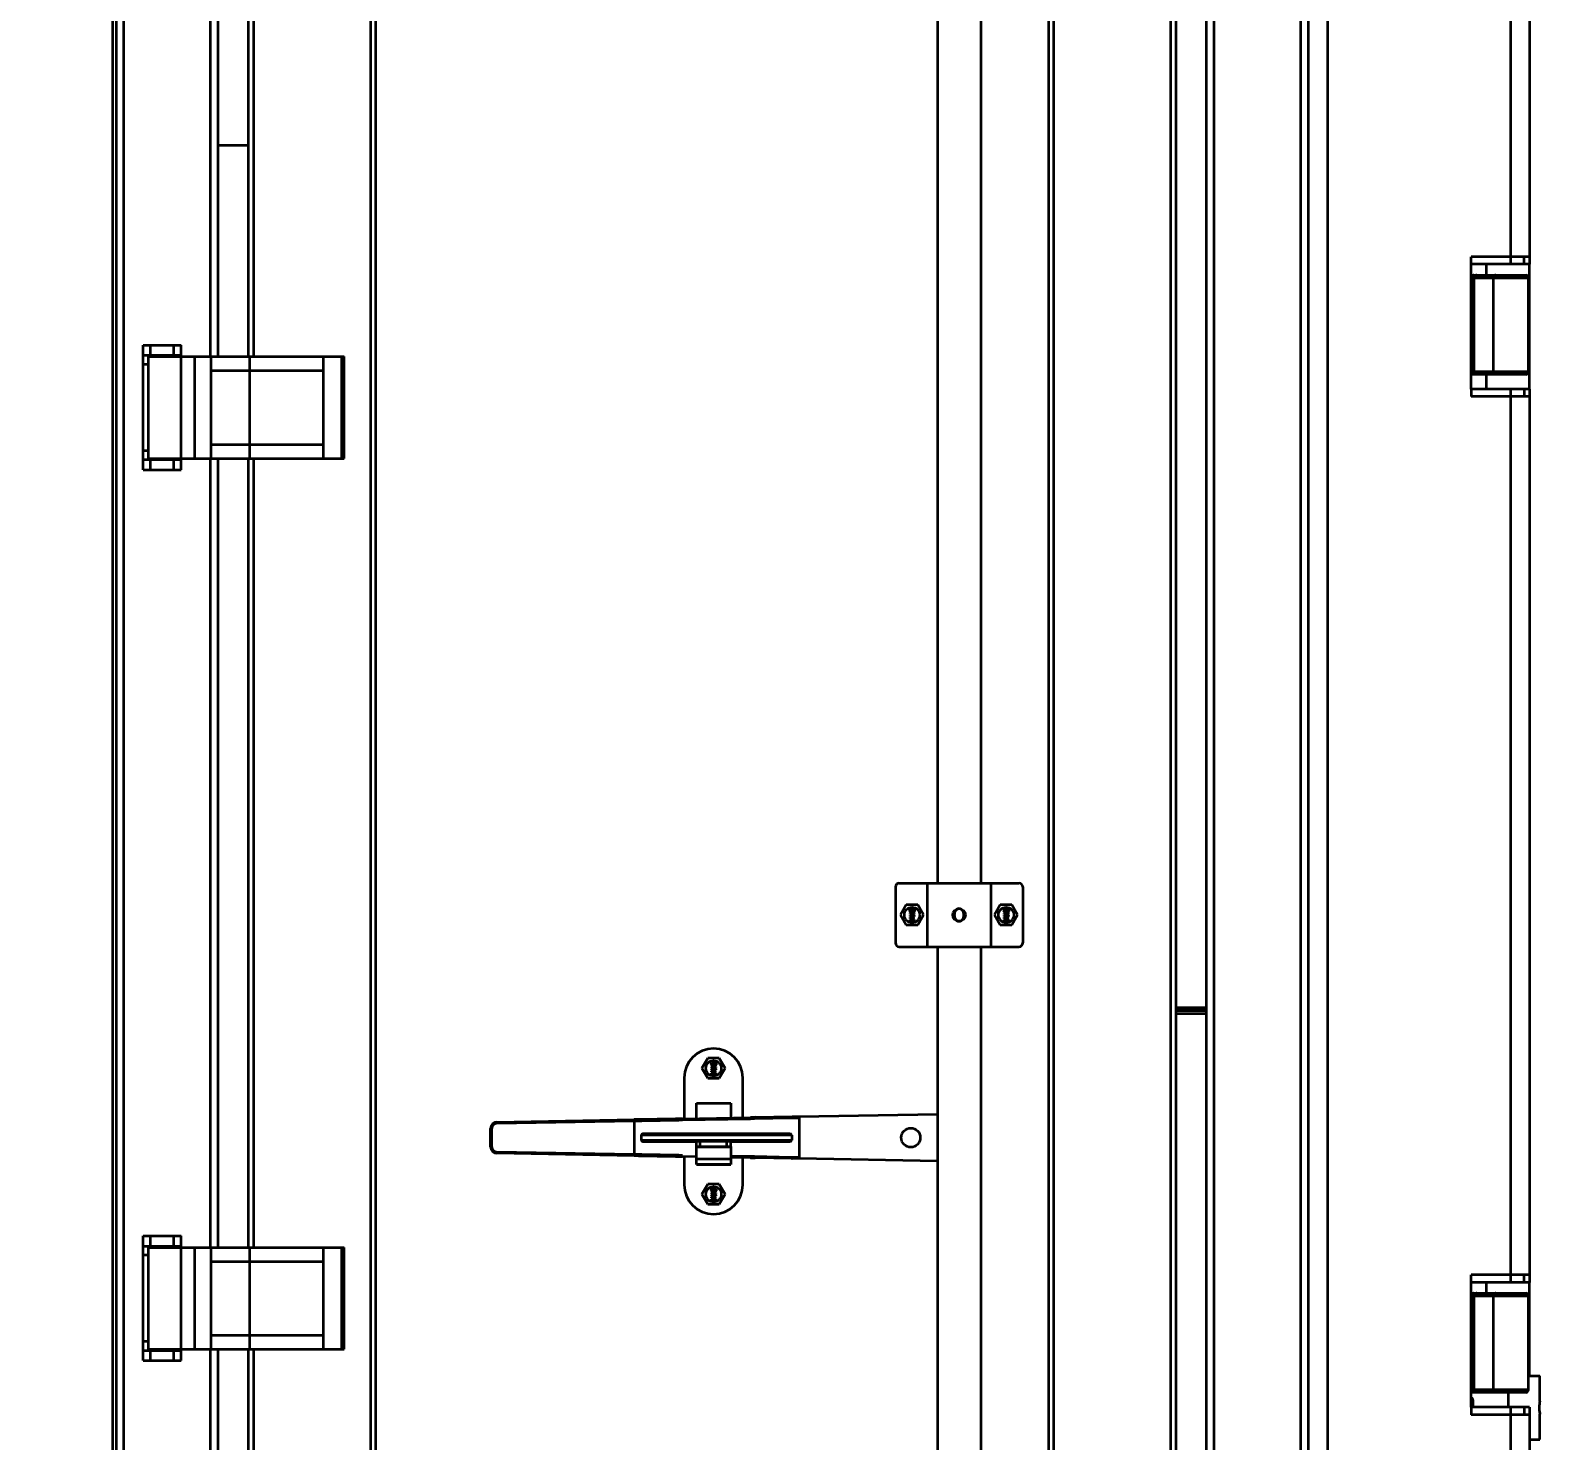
# Model space of a CAD drawing. Header units: millimetres. Extents: x 32496 to 166256, y 3504 to 23939.
# Drawn here: x 151645 to 152831, y 13001 to 14110 of the extents above; entities that cross this region are included whole.
import ezdxf

# ---------------------------------------------------------------- set-up
doc = ezdxf.new("R2010")
doc.units = ezdxf.units.MM
doc.header["$PDSIZE"] = -5
doc.layers.get('0').update_dxf_attribs({"lineweight": 35})
doc.layers.get('Defpoints').update_dxf_attribs({"lineweight": 18})
doc.layers.add('THICK', color=7, linetype='Continuous', lineweight=0)
doc.styles.add('TH_GBDIM', font='仿宋_GB2312.ttf', dxfattribs={"width": 0.8})
doc.dimstyles.new('TH_GBDIM', dxfattribs={"dimscale": 42, "dimtxt": 3, "dimasz": 3, "dimexe": 1.2, "dimexo": 0, "dimgap": 1, "dimtad": 1, "dimdec": 1, "dimdsep": 46, "dimtxsty": 'TH_GBDIM', "dimcen": 2.5, "dimdle": 252, "dimclrd": 4, "dimclre": 4, "dimclrt": 3, "dimadec": 0, "dimazin": 2, "dimtfac": 0.714286, "dimtdec": 1, "dimtmove": 0, "dimatfit": 3, "dimfxl": 1, "dimtolj": 1, "dimarcsym": 0})

# ---------------------------------------------------------------- blocks, each defined once
blk = doc.blocks.new('*D5866')
at = {"layer": 'Defpoints', "color": 0}
for p in [(146504.2, 13263.4), (152827.2, 12081.4), (152827.2, 11822.6)]:
    blk.add_point(p, dxfattribs=at)
at = {"layer": 'THICK', "color": 4, "linetype": 'Continuous', "lineweight": -2}
for p, q in [((146504.2, 13263.4), (146504.2, 11792.6)), ((152827.2, 12081.4), (152827.2, 11792.6)), ((146579.2, 11822.6), (152752.2, 11822.6))]:
    blk.add_line(p, q, dxfattribs=at)
at = {"layer": 'THICK', "color": 4}
for points in [[(146579.2, 11835.1), (146579.2, 11810.1), (146504.2, 11822.6)], [(152752.2, 11810.1), (152752.2, 11835.1), (152827.2, 11822.6)]]:
    blk.add_solid(points, dxfattribs=at)
at = {"layer": 'THICK', "color": 3, "lineweight": -3, "insert": (149665.7, 11885.3), "char_height": 75, "attachment_point": 5, "style": 'TH_GBDIM'}
blk.add_mtext('\\A1;About {\\A1;6323}', dxfattribs=at)
blk = doc.blocks.new('8-1250')
at = {"linetype": 'Continuous'}
for p, q in [((4067.9, -32106.3), (4067.9, -34766.3)), ((3112.9, -32152.3), (3112.9, -34671.3)), ((3115.9, -32152.3), (3115.9, -34671.3)), ((4052.9, -32152.3), (4052.9, -34671.3)), ((3121.9, -34654.3), (3121.9, -32232.3)), ((3972.9, -34654.3), (3972.9, -32232.3)), ((3978.9, -34654.3), (3978.9, -32232.3)), ((4046.9, -34654.3), (4046.9, -32232.3)), ((3315.9, -34632.3), (3315.9, -32254.3)), ((3852.9, -34632.3), (3852.9, -32254.3)), ((3944.9, -34632.3), (3944.9, -32254.3)), ((3948.9, -34632.3), (3948.9, -32254.3)), ((4211.9, -32278.8), (4211.9, -32980.8)), ((4226.9, -32278.8), (4226.9, -32980.8)), ((3761.4, -32376), (3761.4, -33467.1)), ((3795.4, -32376), (3795.4, -33467.1)), ((3319.9, -34486.3), (3319.9, -32400.3)), ((3848.9, -34486.3), (3848.9, -32400.3)), ((3189.9, -33053.3), (3189.9, -32433.3)), ((3195.9, -33053.3), (3195.9, -32433.3)), ((3219.9, -33053.3), (3219.9, -32433.3)), ((3223.9, -33053.3), (3223.9, -32433.3)), ((3219.9, -32887.3), (3195.9, -32887.3)), ((4226.9, -32974.8), (4180.9, -32974.8)), ((4180.9, -32980.8), (4180.9, -32974.8)), ((4222.5, -32980.8), (4222.5, -32974.8)), ((4226.9, -32980.8), (4180.9, -32980.8)), ((4180.9, -33078.8), (4180.9, -32980.8)), ((4192.9, -32989.3), (4192.9, -32980.8)), ((4226.9, -33078.8), (4226.9, -32980.8)), ((4180.9, -32989.3), (4223.9, -32989.3)), ((4181.5, -32991.3), (4225.9, -32991.3)), ((4181.5, -33065.3), (4181.5, -32991.3)), ((4183.4, -33065.3), (4183.4, -32991.3)), ((4198.4, -33065.3), (4198.4, -32991.3)), ((4225.9, -33065.3), (4225.9, -32991.3)), ((3136.9, -33044.3), (3166.9, -33044.3)), ((3136.9, -33142.3), (3136.9, -33044.3)), ((3142.9, -33052.3), (3142.9, -33044.3)), ((3160.9, -33044.3), (3160.9, -33052.3)), ((3166.9, -33053.3), (3166.9, -33044.3)), ((3136.9, -33052.3), (3166.9, -33052.3)), ((3136.9, -33059.3), (3140.9, -33059.3)), ((3140.9, -33053.3), (3294.9, -33053.3)), ((3140.9, -33053.3), (3140.9, -33133.3)), ((3166.9, -33133.3), (3166.9, -33053.3)), ((3177.5, -33053.3), (3177.5, -33133.3)), ((3190.4, -33064.3), (3190.4, -33053.3)), ((3220.9, -33064.3), (3220.9, -33053.3)), ((3278.9, -33133.3), (3278.9, -33053.3)), ((3292.9, -33053.3), (3292.9, -33133.3)), ((3294.9, -33133.3), (3294.9, -33053.3)), ((3190.4, -33064.3), (3278.9, -33064.3)), ((3190.4, -33122.3), (3190.4, -33064.3)), ((3220.7, -33064.3), (3220.7, -33122.3)), ((3278.4, -33064.3), (3278.4, -33122.3)), ((4223.9, -33067.3), (4180.9, -33067.3)), ((4225.9, -33065.3), (4181.5, -33065.3)), ((4192.9, -33078.8), (4192.9, -33067.3)), ((4226.9, -33078.8), (4180.9, -33078.8)), ((4180.9, -33078.8), (4180.9, -33084.8)), ((4211.9, -33078.8), (4211.9, -33780.8)), ((4222.5, -33078.8), (4222.5, -33084.8)), ((4226.9, -33078.8), (4226.9, -33780.8)), ((4226.9, -33084.8), (4180.9, -33084.8)), ((3140.9, -33127.3), (3136.9, -33127.3)), ((3190.4, -33122.3), (3278.9, -33122.3)), ((3190.4, -33133.3), (3190.4, -33122.3)), ((3220.9, -33133.3), (3220.9, -33122.3)), ((3136.9, -33134.3), (3166.9, -33134.3)), ((3136.9, -33142.3), (3166.9, -33142.3)), ((3140.9, -33133.3), (3294.9, -33133.3)), ((3142.9, -33142.3), (3142.9, -33134.3)), ((3160.9, -33134.3), (3160.9, -33142.3)), ((3166.9, -33142.3), (3166.9, -33133.3)), ((3189.9, -33753.3), (3189.9, -33133.3)), ((3195.9, -33753.3), (3195.9, -33133.3)), ((3219.9, -33753.3), (3219.9, -33133.3)), ((3223.9, -33753.3), (3223.9, -33133.3)), ((3728.4, -33470.1), (3728.4, -33514.1)), ((3731.4, -33467.1), (3825.4, -33467.1)), ((3753.4, -33467.1), (3753.4, -33517.1)), ((3803.4, -33467.1), (3803.4, -33517.1)), ((3828.4, -33470.1), (3828.4, -33514.1)), ((3736.8, -33484.2), (3732.3, -33492.1)), ((3745.9, -33484.2), (3736.8, -33484.2)), ((3740.7, -33487.4), (3741.1, -33487.4)), ((3741.1, -33487.4), (3741.9, -33487.4)), ((3741.9, -33487.4), (3742.3, -33487.4)), ((3750.4, -33492.1), (3745.9, -33484.2)), ((3810.8, -33484.2), (3806.3, -33492.1)), ((3819.9, -33484.2), (3810.8, -33484.2)), ((3814.7, -33487.4), (3815.1, -33487.4)), ((3815.1, -33487.4), (3815.9, -33487.4)), ((3815.9, -33487.4), (3816.3, -33487.4)), ((3824.4, -33492.1), (3819.9, -33484.2)), ((3732.3, -33492.1), (3736.8, -33499.9)), ((3739.6, -33488.8), (3739.7, -33488.3)), ((3739.7, -33489.3), (3739.6, -33488.8)), ((3743.4, -33490.9), (3739.6, -33490.9)), ((3739.6, -33490.9), (3739.6, -33491.4)), ((3739.6, -33491.4), (3742.8, -33491.4)), ((3743.4, -33492.5), (3739.6, -33492.5)), ((3739.6, -33492.5), (3739.6, -33493)), ((3739.6, -33493), (3742.6, -33493)), ((3742.6, -33493), (3739.6, -33494.1)), ((3739.6, -33494.1), (3739.6, -33494.8)), ((3739.6, -33494.8), (3742.6, -33495.9)), ((3742.6, -33495.9), (3739.6, -33495.9)), ((3739.6, -33495.9), (3739.6, -33496.4)), ((3739.6, -33496.4), (3743.4, -33496.4)), ((3739.7, -33488.3), (3739.9, -33487.9)), ((3739.9, -33489.7), (3739.7, -33489.3)), ((3739.9, -33487.9), (3740.2, -33487.7)), ((3740.2, -33489.9), (3739.9, -33489.7)), ((3740, -33488.8), (3740.1, -33488.4)), ((3740.1, -33489.2), (3740, -33488.8)), ((3740, -33494.4), (3743.4, -33493.2)), ((3743.4, -33495.6), (3740, -33494.4)), ((3740.1, -33488.4), (3740.2, -33488.2)), ((3740.2, -33489.5), (3740.1, -33489.2)), ((3740.2, -33487.7), (3740.5, -33487.5)), ((3740.2, -33488.2), (3740.7, -33487.8)), ((3740.7, -33489.8), (3740.2, -33489.5)), ((3740.5, -33490.1), (3740.2, -33489.9)), ((3740.5, -33487.5), (3740.7, -33487.4)), ((3740.7, -33490.2), (3740.5, -33490.1)), ((3740.7, -33487.8), (3741.2, -33487.8)), ((3741.2, -33489.9), (3740.7, -33489.8)), ((3741.1, -33490.3), (3740.7, -33490.2)), ((3741.9, -33490.3), (3741.1, -33490.3)), ((3741.2, -33487.8), (3741.8, -33487.8)), ((3741.8, -33489.9), (3741.2, -33489.9)), ((3741.8, -33487.8), (3742.3, -33487.8)), ((3742.3, -33489.8), (3741.8, -33489.9)), ((3742.3, -33490.2), (3741.9, -33490.3)), ((3742.8, -33491.4), (3742.2, -33491.9)), ((3742.2, -33491.9), (3742.9, -33491.9)), ((3742.3, -33487.4), (3742.5, -33487.5)), ((3742.3, -33487.8), (3742.8, -33488.2)), ((3742.8, -33489.5), (3742.3, -33489.8)), ((3742.5, -33490.1), (3742.3, -33490.2)), ((3742.5, -33487.5), (3742.9, -33487.7)), ((3742.9, -33489.9), (3742.5, -33490.1)), ((3742.8, -33488.2), (3742.9, -33488.4)), ((3742.9, -33489.2), (3742.8, -33489.5)), ((3742.9, -33487.7), (3743.1, -33487.9)), ((3742.9, -33488.4), (3743, -33488.8)), ((3743, -33488.8), (3742.9, -33489.2)), ((3743.1, -33489.7), (3742.9, -33489.9)), ((3742.9, -33491.9), (3743.4, -33491.4)), ((3743.1, -33487.9), (3743.4, -33488.3)), ((3743.4, -33489.3), (3743.1, -33489.7)), ((3743.4, -33488.3), (3743.4, -33488.8)), ((3743.4, -33488.8), (3743.4, -33489.3)), ((3743.4, -33491.4), (3743.4, -33490.9)), ((3743.4, -33493.2), (3743.4, -33492.5)), ((3743.4, -33496.4), (3743.4, -33495.6)), ((3745.9, -33499.9), (3750.4, -33492.1)), ((3773.4, -33492.1), (3774.6, -33492.1)), ((3783.4, -33492.1), (3782.2, -33492.1)), ((3806.3, -33492.1), (3810.8, -33499.9)), ((3813.6, -33488.8), (3813.7, -33488.3)), ((3813.7, -33489.3), (3813.6, -33488.8)), ((3817.4, -33490.9), (3813.6, -33490.9)), ((3813.6, -33490.9), (3813.6, -33491.4)), ((3813.6, -33491.4), (3816.8, -33491.4)), ((3817.4, -33492.5), (3813.6, -33492.5)), ((3813.6, -33492.5), (3813.6, -33493)), ((3813.6, -33493), (3816.6, -33493)), ((3816.6, -33493), (3813.6, -33494.1)), ((3813.6, -33494.1), (3813.6, -33494.8)), ((3813.6, -33494.8), (3816.6, -33495.9)), ((3816.6, -33495.9), (3813.6, -33495.9)), ((3813.6, -33495.9), (3813.6, -33496.4)), ((3813.6, -33496.4), (3817.4, -33496.4)), ((3813.7, -33488.3), (3813.9, -33487.9)), ((3813.9, -33489.7), (3813.7, -33489.3)), ((3813.9, -33487.9), (3814.2, -33487.7)), ((3814.2, -33489.9), (3813.9, -33489.7)), ((3814, -33488.8), (3814.1, -33488.4)), ((3814.1, -33489.2), (3814, -33488.8)), ((3814, -33494.4), (3817.4, -33493.2)), ((3817.4, -33495.6), (3814, -33494.4)), ((3814.1, -33488.4), (3814.2, -33488.2)), ((3814.2, -33489.5), (3814.1, -33489.2)), ((3814.2, -33487.7), (3814.5, -33487.5)), ((3814.2, -33488.2), (3814.7, -33487.8)), ((3814.7, -33489.8), (3814.2, -33489.5)), ((3814.5, -33490.1), (3814.2, -33489.9)), ((3814.5, -33487.5), (3814.7, -33487.4)), ((3814.7, -33490.2), (3814.5, -33490.1)), ((3814.7, -33487.8), (3815.2, -33487.8)), ((3815.2, -33489.9), (3814.7, -33489.8)), ((3815.1, -33490.3), (3814.7, -33490.2)), ((3815.9, -33490.3), (3815.1, -33490.3)), ((3815.2, -33487.8), (3815.8, -33487.8)), ((3815.8, -33489.9), (3815.2, -33489.9)), ((3815.8, -33487.8), (3816.3, -33487.8)), ((3816.3, -33489.8), (3815.8, -33489.9)), ((3816.3, -33490.2), (3815.9, -33490.3)), ((3816.8, -33491.4), (3816.2, -33491.9)), ((3816.2, -33491.9), (3816.9, -33491.9)), ((3816.3, -33487.4), (3816.5, -33487.5)), ((3816.3, -33487.8), (3816.8, -33488.2)), ((3816.8, -33489.5), (3816.3, -33489.8)), ((3816.5, -33490.1), (3816.3, -33490.2)), ((3816.5, -33487.5), (3816.9, -33487.7)), ((3816.9, -33489.9), (3816.5, -33490.1)), ((3816.8, -33488.2), (3816.9, -33488.4)), ((3816.9, -33489.2), (3816.8, -33489.5)), ((3816.9, -33487.7), (3817.1, -33487.9)), ((3816.9, -33488.4), (3817, -33488.8)), ((3817, -33488.8), (3816.9, -33489.2)), ((3817.1, -33489.7), (3816.9, -33489.9)), ((3816.9, -33491.9), (3817.4, -33491.4)), ((3817.1, -33487.9), (3817.4, -33488.3)), ((3817.4, -33489.3), (3817.1, -33489.7)), ((3817.4, -33488.3), (3817.4, -33488.8)), ((3817.4, -33488.8), (3817.4, -33489.3)), ((3817.4, -33491.4), (3817.4, -33490.9)), ((3817.4, -33493.2), (3817.4, -33492.5)), ((3817.4, -33496.4), (3817.4, -33495.6)), ((3819.9, -33499.9), (3824.4, -33492.1)), ((3736.8, -33499.9), (3745.9, -33499.9)), ((3810.8, -33499.9), (3819.9, -33499.9)), ((3731.4, -33517.1), (3825.4, -33517.1)), ((3761.4, -33517.1), (3761.4, -34505.7)), ((3795.4, -33517.1), (3795.4, -34505.7)), ((3948.9, -33564.9), (3972.9, -33564.9)), ((3972.9, -33567.3), (3948.9, -33567.3)), ((3948.9, -33567.3), (3972.9, -33567.3)), ((3972.9, -33569.7), (3948.9, -33569.7)), ((3580.8, -33604.7), (3576.3, -33612.6)), ((3589.9, -33604.7), (3580.8, -33604.7)), ((3594.4, -33612.6), (3589.9, -33604.7)), ((3576.3, -33612.6), (3580.8, -33620.4)), ((3583.6, -33609.3), (3583.7, -33608.8)), ((3583.7, -33609.8), (3583.6, -33609.3)), ((3587.4, -33611.4), (3583.6, -33611.4)), ((3583.6, -33611.4), (3583.6, -33611.9)), ((3583.6, -33611.9), (3586.8, -33611.9)), ((3587.4, -33613), (3583.6, -33613)), ((3583.6, -33613), (3583.6, -33613.5)), ((3583.6, -33613.5), (3586.6, -33613.5)), ((3586.6, -33613.5), (3583.6, -33614.6)), ((3583.6, -33614.6), (3583.6, -33615.3)), ((3583.6, -33615.3), (3586.6, -33616.4)), ((3586.6, -33616.4), (3583.6, -33616.4)), ((3583.6, -33616.4), (3583.6, -33616.9)), ((3583.6, -33616.9), (3587.4, -33616.9)), ((3583.7, -33608.8), (3583.9, -33608.4)), ((3583.9, -33610.2), (3583.7, -33609.8)), ((3583.9, -33608.4), (3584.2, -33608.2)), ((3584.2, -33610.4), (3583.9, -33610.2)), ((3584, -33609.3), (3584.1, -33608.9)), ((3584.1, -33609.7), (3584, -33609.3)), ((3584, -33614.9), (3587.4, -33613.7)), ((3587.4, -33616.1), (3584, -33614.9)), ((3584.1, -33608.9), (3584.2, -33608.7)), ((3584.2, -33610), (3584.1, -33609.7)), ((3584.2, -33608.2), (3584.5, -33608)), ((3584.2, -33608.7), (3584.7, -33608.3)), ((3584.7, -33610.3), (3584.2, -33610)), ((3584.5, -33610.6), (3584.2, -33610.4)), ((3584.5, -33608), (3584.7, -33607.9)), ((3584.7, -33610.7), (3584.5, -33610.6)), ((3584.7, -33607.9), (3585.1, -33607.9)), ((3584.7, -33608.3), (3585.2, -33608.3)), ((3585.2, -33610.4), (3584.7, -33610.3)), ((3585.1, -33610.8), (3584.7, -33610.7)), ((3585.1, -33607.9), (3585.9, -33607.9)), ((3585.9, -33610.8), (3585.1, -33610.8)), ((3585.2, -33608.3), (3585.8, -33608.3)), ((3585.8, -33610.4), (3585.2, -33610.4)), ((3585.8, -33608.3), (3586.3, -33608.3)), ((3586.3, -33610.3), (3585.8, -33610.4)), ((3585.9, -33607.9), (3586.3, -33607.9)), ((3586.3, -33610.7), (3585.9, -33610.8)), ((3586.8, -33611.9), (3586.2, -33612.4)), ((3586.2, -33612.4), (3586.9, -33612.4)), ((3586.3, -33607.9), (3586.5, -33608)), ((3586.3, -33608.3), (3586.8, -33608.7)), ((3586.8, -33610), (3586.3, -33610.3)), ((3586.5, -33610.6), (3586.3, -33610.7)), ((3586.5, -33608), (3586.9, -33608.2)), ((3586.9, -33610.4), (3586.5, -33610.6)), ((3586.8, -33608.7), (3586.9, -33608.9)), ((3586.9, -33609.7), (3586.8, -33610)), ((3586.9, -33608.2), (3587.1, -33608.4)), ((3586.9, -33608.9), (3587, -33609.3)), ((3587, -33609.3), (3586.9, -33609.7)), ((3587.1, -33610.2), (3586.9, -33610.4)), ((3586.9, -33612.4), (3587.4, -33611.9)), ((3587.1, -33608.4), (3587.4, -33608.8)), ((3587.4, -33609.8), (3587.1, -33610.2)), ((3587.4, -33608.8), (3587.4, -33609.3)), ((3587.4, -33609.3), (3587.4, -33609.8)), ((3587.4, -33611.9), (3587.4, -33611.4)), ((3587.4, -33613.7), (3587.4, -33613)), ((3587.4, -33616.9), (3587.4, -33616.1)), ((3589.9, -33620.4), (3594.4, -33612.6)), ((3562.4, -33620.1), (3562.4, -33652.2)), ((3580.8, -33620.4), (3589.9, -33620.4)), ((3608.4, -33651.4), (3608.4, -33620.1)), ((3571.9, -33640.1), (3598.9, -33640.1)), ((3571.9, -33652), (3571.9, -33640.1)), ((3598.9, -33640.1), (3598.9, -33651.5)), ((3415, -33654.8), (3522.9, -33652.9)), ((3526.4, -33652.8), (3522.9, -33652.9)), ((3522.9, -33652.9), (3523.8, -33652.9)), ((3522.9, -33653.9), (3522.9, -33652.9)), ((3523.8, -33652.9), (3528.4, -33652.8)), ((3555.4, -33652.3), (3526.4, -33652.8)), ((3526.4, -33652.8), (3528.4, -33652.8)), ((3528.4, -33652.8), (3557.4, -33652.3)), ((3528.9, -33653.8), (3558, -33653.3)), ((3560.9, -33652.2), (3555.4, -33652.3)), ((3555.4, -33652.3), (3557.4, -33652.3)), ((3555.4, -33652.3), (3555.4, -33652.3)), ((3557.4, -33652.3), (3559.5, -33652.2)), ((3557.4, -33652.3), (3559.5, -33652.2)), ((3557.4, -33652.3), (3557.4, -33652.3)), ((3558, -33653.3), (3560.9, -33653.2)), ((3559.5, -33652.2), (3560.9, -33652.2)), ((3559.5, -33652.2), (3560.9, -33652.2)), ((3560.9, -33652.2), (3614.5, -33651.2)), ((3560.9, -33653.2), (3560.9, -33652.2)), ((3560.9, -33652.2), (3560.9, -33652.2)), ((3560.9, -33653.2), (3561, -33653.2)), ((3561, -33653.2), (3614.5, -33652.2)), ((3618, -33651.1), (3614.5, -33651.2)), ((3614.5, -33652.2), (3614.5, -33651.2)), ((3614.5, -33652.2), (3617.5, -33652.1)), ((3614.5, -33652.2), (3614.5, -33652.2)), ((3617.5, -33652.1), (3646.6, -33651.6)), ((3617.5, -33652.1), (3617.5, -33652.1)), ((3618, -33651.1), (3647.1, -33650.6)), ((3618, -33651.1), (3618, -33651.1)), ((3646.6, -33651.6), (3652.6, -33651.6)), ((3647.1, -33650.6), (3652.6, -33650.6)), ((3647.1, -33650.6), (3647.1, -33650.6)), ((3652.6, -33650.6), (3761.4, -33648.7)), ((3652.6, -33651.6), (3652.6, -33650.6)), ((3652.6, -33651.6), (3652.6, -33651.3)), ((3652.6, -33651.6), (3652.6, -33682.6)), ((3411.1, -33659.8), (3410.1, -33659.8)), ((3410.1, -33674.4), (3410.1, -33659.8)), ((3411.1, -33674.4), (3411.1, -33659.8)), ((3415, -33655.8), (3522.9, -33653.9)), ((3415, -33655.8), (3415, -33654.8)), ((3522.9, -33653.9), (3528.9, -33653.8)), ((3522.9, -33653.9), (3522.9, -33680.3)), ((3646.8, -33665.1), (3528.6, -33665.1)), ((3528.6, -33665.1), (3528.6, -33669.1)), ((3645.1, -33664.1), (3530.4, -33664.1)), ((3646.8, -33665.1), (3646.8, -33669.1)), ((3411.1, -33674.4), (3410.1, -33674.4)), ((3528.6, -33669.1), (3646.8, -33669.1)), ((3530.4, -33670.1), (3571.9, -33670.1)), ((3598.9, -33670.1), (3571.9, -33670.1)), ((3571.9, -33674.1), (3571.9, -33670.1)), ((3571.9, -33674.1), (3598.9, -33674.1)), ((3571.9, -33688.3), (3571.9, -33674.1)), ((3571.9, -33674.3), (3598.9, -33674.3)), ((3574.9, -33674.1), (3574.9, -33670.1)), ((3595.9, -33674.1), (3595.9, -33670.1)), ((3598.9, -33670.1), (3645.1, -33670.1)), ((3598.9, -33674.1), (3598.9, -33670.1)), ((3598.9, -33674.1), (3598.9, -33688.3)), ((3522.9, -33680.3), (3415, -33678.4)), ((3415, -33678.4), (3415, -33679.4)), ((3522.9, -33681.3), (3415, -33679.4)), ((3528.9, -33680.4), (3522.9, -33680.3)), ((3522.9, -33680.3), (3522.9, -33681.3)), ((3522.9, -33681.2), (3522.9, -33681.3)), ((3523.8, -33681.3), (3522.9, -33681.3)), ((3526.4, -33681.4), (3522.9, -33681.3)), ((3528.4, -33681.4), (3523.8, -33681.3)), ((3526.4, -33681.4), (3528.4, -33681.4)), ((3526.4, -33681.4), (3555.4, -33681.9)), ((3557.4, -33681.9), (3528.4, -33681.4)), ((3558, -33680.9), (3528.9, -33680.4)), ((3555.4, -33681.9), (3557.4, -33681.9)), ((3555.4, -33681.9), (3560.9, -33682)), ((3555.4, -33681.9), (3555.4, -33681.9)), ((3559.5, -33682), (3557.4, -33681.9)), ((3559.5, -33682), (3557.4, -33681.9)), ((3557.4, -33681.9), (3557.4, -33681.9)), ((3560.9, -33681), (3558, -33680.9)), ((3560.9, -33682), (3559.5, -33682)), ((3560.9, -33682), (3559.5, -33682)), ((3560.9, -33681), (3560.9, -33682)), ((3561, -33681), (3560.9, -33681)), ((3571.9, -33682.2), (3560.9, -33682)), ((3562.4, -33682), (3562.4, -33704.1)), ((3598.9, -33683.9), (3571.9, -33683.9)), ((3598.9, -33688.1), (3571.9, -33688.1)), ((3571.9, -33688.3), (3598.9, -33688.3)), ((3614.5, -33681.9), (3598.9, -33681.7)), ((3614.5, -33682.9), (3598.9, -33682.7)), ((3608.4, -33704.1), (3608.4, -33682.8)), ((3614.5, -33681.9), (3614.5, -33681.9)), ((3617.5, -33682), (3614.5, -33681.9)), ((3614.5, -33681.9), (3614.5, -33682.9)), ((3614.5, -33682.8), (3614.5, -33682.9)), ((3614.5, -33682.9), (3618, -33683)), ((3646.6, -33682.6), (3617.5, -33682)), ((3617.5, -33682), (3617.5, -33682)), ((3647.1, -33683.6), (3618, -33683)), ((3618, -33683), (3618, -33683)), ((3652.6, -33682.6), (3646.6, -33682.6)), ((3652.6, -33683.6), (3647.1, -33683.6)), ((3647.1, -33683.6), (3647.1, -33683.6)), ((3761.4, -33685.5), (3652.6, -33683.6)), ((3580.8, -33703.7), (3576.3, -33711.6)), ((3576.3, -33711.6), (3580.8, -33719.4)), ((3589.9, -33703.7), (3580.8, -33703.7)), ((3583.6, -33708.3), (3583.7, -33707.8)), ((3583.7, -33708.8), (3583.6, -33708.3)), ((3587.4, -33710.4), (3583.6, -33710.4)), ((3583.6, -33710.4), (3583.6, -33710.9)), ((3583.6, -33710.9), (3586.8, -33710.9)), ((3587.4, -33712), (3583.6, -33712)), ((3583.6, -33712), (3583.6, -33712.5)), ((3583.6, -33712.5), (3586.6, -33712.5)), ((3586.6, -33712.5), (3583.6, -33713.6)), ((3583.7, -33707.8), (3583.9, -33707.4)), ((3583.9, -33709.2), (3583.7, -33708.8)), ((3583.9, -33707.4), (3584.2, -33707.2)), ((3584.2, -33709.4), (3583.9, -33709.2)), ((3584, -33708.3), (3584.1, -33707.9)), ((3584.1, -33708.7), (3584, -33708.3)), ((3584, -33713.9), (3587.4, -33712.7)), ((3584.1, -33707.9), (3584.2, -33707.7)), ((3584.2, -33709), (3584.1, -33708.7)), ((3584.2, -33707.2), (3584.5, -33707)), ((3584.2, -33707.7), (3584.7, -33707.3)), ((3584.7, -33709.3), (3584.2, -33709)), ((3584.5, -33709.6), (3584.2, -33709.4)), ((3584.5, -33707), (3584.7, -33706.9)), ((3584.7, -33709.7), (3584.5, -33709.6)), ((3584.7, -33706.9), (3585.1, -33706.9)), ((3584.7, -33707.3), (3585.2, -33707.3)), ((3585.2, -33709.4), (3584.7, -33709.3)), ((3585.1, -33709.8), (3584.7, -33709.7)), ((3585.1, -33706.9), (3585.9, -33706.9)), ((3585.9, -33709.8), (3585.1, -33709.8)), ((3585.2, -33707.3), (3585.8, -33707.3)), ((3585.8, -33709.4), (3585.2, -33709.4)), ((3585.8, -33707.3), (3586.3, -33707.3)), ((3586.3, -33709.3), (3585.8, -33709.4)), ((3585.9, -33706.9), (3586.3, -33706.9)), ((3586.3, -33709.7), (3585.9, -33709.8)), ((3586.8, -33710.9), (3586.2, -33711.4)), ((3586.2, -33711.4), (3586.9, -33711.4)), ((3586.3, -33706.9), (3586.5, -33707)), ((3586.3, -33707.3), (3586.8, -33707.7)), ((3586.8, -33709), (3586.3, -33709.3)), ((3586.5, -33709.6), (3586.3, -33709.7)), ((3586.5, -33707), (3586.9, -33707.2)), ((3586.9, -33709.4), (3586.5, -33709.6)), ((3586.8, -33707.7), (3586.9, -33707.9)), ((3586.9, -33708.7), (3586.8, -33709)), ((3586.9, -33707.2), (3587.1, -33707.4)), ((3586.9, -33707.9), (3587, -33708.3)), ((3587, -33708.3), (3586.9, -33708.7)), ((3587.1, -33709.2), (3586.9, -33709.4)), ((3586.9, -33711.4), (3587.4, -33710.9)), ((3587.1, -33707.4), (3587.4, -33707.8)), ((3587.4, -33708.8), (3587.1, -33709.2)), ((3587.4, -33707.8), (3587.4, -33708.3)), ((3587.4, -33708.3), (3587.4, -33708.8)), ((3587.4, -33710.9), (3587.4, -33710.4)), ((3587.4, -33712.7), (3587.4, -33712)), ((3594.4, -33711.6), (3589.9, -33703.7)), ((3589.9, -33719.4), (3594.4, -33711.6)), ((3580.8, -33719.4), (3589.9, -33719.4)), ((3583.6, -33713.6), (3583.6, -33714.3)), ((3583.6, -33714.3), (3586.6, -33715.4)), ((3586.6, -33715.4), (3583.6, -33715.4)), ((3583.6, -33715.4), (3583.6, -33715.9)), ((3583.6, -33715.9), (3587.4, -33715.9)), ((3587.4, -33715.1), (3584, -33713.9)), ((3587.4, -33715.9), (3587.4, -33715.1)), ((3136.9, -33744.3), (3166.9, -33744.3)), ((3136.9, -33842.3), (3136.9, -33744.3)), ((3142.9, -33752.3), (3142.9, -33744.3)), ((3160.9, -33744.3), (3160.9, -33752.3)), ((3166.9, -33753.3), (3166.9, -33744.3)), ((3136.9, -33752.3), (3166.9, -33752.3)), ((3136.9, -33759.3), (3140.9, -33759.3)), ((3140.9, -33753.3), (3294.9, -33753.3)), ((3140.9, -33753.3), (3140.9, -33833.3)), ((3166.9, -33833.3), (3166.9, -33753.3)), ((3177.5, -33753.3), (3177.5, -33833.3)), ((3190.4, -33764.3), (3190.4, -33753.3)), ((3220.9, -33764.3), (3220.9, -33753.3)), ((3278.9, -33833.3), (3278.9, -33753.3)), ((3292.9, -33753.3), (3292.9, -33833.3)), ((3294.9, -33833.3), (3294.9, -33753.3)), ((3190.4, -33764.3), (3278.9, -33764.3)), ((3190.4, -33822.3), (3190.4, -33764.3)), ((3220.7, -33764.3), (3220.7, -33822.3)), ((3278.4, -33764.3), (3278.4, -33822.3)), ((4226.9, -33774.8), (4180.9, -33774.8)), ((4180.9, -33780.8), (4180.9, -33774.8)), ((4226.9, -33780.8), (4180.9, -33780.8)), ((4180.9, -33878.8), (4180.9, -33780.8)), ((4192.9, -33789.3), (4192.9, -33780.8)), ((4222.5, -33780.8), (4222.5, -33774.8)), ((4226.9, -33854.3), (4226.9, -33780.8)), ((4180.9, -33789.3), (4223.9, -33789.3)), ((4181.5, -33791.3), (4225.9, -33791.3)), ((4181.5, -33865.3), (4181.5, -33791.3)), ((4183.4, -33865.3), (4183.4, -33791.3)), ((4198.4, -33865.3), (4198.4, -33791.3)), ((4225.9, -33865.3), (4225.9, -33791.3)), ((3140.9, -33827.3), (3136.9, -33827.3)), ((3190.4, -33822.3), (3278.9, -33822.3)), ((3190.4, -33833.3), (3190.4, -33822.3)), ((3220.9, -33833.3), (3220.9, -33822.3)), ((3136.9, -33834.3), (3166.9, -33834.3)), ((3136.9, -33842.3), (3166.9, -33842.3)), ((3140.9, -33833.3), (3294.9, -33833.3)), ((3142.9, -33842.3), (3142.9, -33834.3)), ((3160.9, -33834.3), (3160.9, -33842.3)), ((3166.9, -33842.3), (3166.9, -33833.3)), ((3189.9, -34453.3), (3189.9, -33833.3)), ((3195.9, -34453.3), (3195.9, -33833.3)), ((3219.9, -34453.3), (3219.9, -33833.3)), ((3223.9, -34453.3), (3223.9, -33833.3)), ((4225.9, -33854.3), (4234.9, -33854.3)), ((4234.9, -33874.3), (4234.9, -33854.3)), ((4225.9, -33865.3), (4181.5, -33865.3)), ((4223.9, -33867.3), (4180.9, -33867.3)), ((4181.8, -33871.4), (4180.9, -33871.4)), ((4226.9, -33878.8), (4180.9, -33878.8)), ((4180.9, -33878.8), (4180.9, -33884.8)), ((4182.3, -33873.2), (4182.3, -33878.8)), ((4209.9, -33867.3), (4209.9, -33878.8)), ((4211.9, -33878.8), (4211.9, -34580.8)), ((4222.5, -33878.8), (4222.5, -33884.8)), ((4226.9, -33878.8), (4226.9, -34580.8)), ((4234.9, -33874.3), (4234.9, -33874.4)), ((4234.9, -33874.4), (4234.9, -33874.3)), ((4234.9, -33874.3), (4234.9, -33874.4)), ((4226.9, -33884.8), (4180.9, -33884.8)), ((4234.9, -33884.3), (4234.9, -33884.2)), ((4234.9, -33884.2), (4234.9, -33884.3)), ((4234.9, -33884.2), (4234.9, -33884.3)), ((4234.9, -33904.3), (4234.9, -33884.3)), ((4226.9, -33904.3), (4234.9, -33904.3))]:
    blk.add_line(p, q, dxfattribs=at)
for points in [[(3652.6, -33651.3), (3652.6, -33650.9), (3652.6, -33650.7), (3652.6, -33650.6), (3652.6, -33650.6)], [(3614.5, -33682.8), (3614.5, -33682.9), (3614.5, -33682.9)]]:
    blk.add_lwpolyline(points, dxfattribs=at)
for centre, radius in [((3741.4, -33492.1), 6.05), ((3778.4, -33492.1), 5), ((3815.4, -33492.1), 6.05), ((3585.4, -33612.6), 6.05), ((3740.4, -33667.1), 7.5), ((3585.4, -33711.6), 6.05)]:
    blk.add_circle(centre, radius, dxfattribs=at)
for centre, radius, start, end in [((4223.9, -32991.3), 2, 0, 90), ((4223.9, -33065.3), 2, 270, 0), ((3731.4, -33470.1), 3, 90, 180), ((3825.4, -33470.1), 3, 0, 90), ((3731.4, -33514.1), 3, 180, 270), ((3825.4, -33514.1), 3, 270, 0), ((3585.4, -33620.1), 23, 0, 180), ((3618, -33651.4), 0.25, 91.7526, 96.6674), ((3415.1, -33659.8), 5, 91.0078, 180), ((3415.1, -33659.8), 4, 91.0078, 180), ((3583.9, -33653.7), 61, 179.917, 180.1463), ((3415.1, -33674.4), 5, 180, 268.9922), ((3415.1, -33674.4), 4, 180, 268.9922), ((3618, -33682.8), 0.25, 263.3153, 268.248), ((3585.4, -33704.1), 23, 180, 0), ((4223.9, -33791.3), 2, 0, 90), ((4223.9, -33865.3), 2, 270, 0), ((4177.4, -33873.5), 4.88, 2.8777, 24.7105)]:
    blk.add_arc(centre, radius, start, end, dxfattribs=at)
for centre, start_param, end_param in [((3530.4, -33665.1), 1.570796, 3.141593), ((3645.1, -33665.1), 0, 1.570796), ((3530.4, -33669.1), -3.141593, -1.570796), ((3645.1, -33669.1), -1.570796, 0)]:
    blk.add_ellipse(centre, major_axis=(1.73, 0), ratio=0.57735, start_param=start_param, end_param=end_param, dxfattribs=at)
for points, knots in [([(4183.1, -32989.3), (4182.9, -32989.3), (4182.5, -32989.4), (4181.9, -32989.9), (4181.6, -32990.5), (4181.5, -32991), (4181.5, -32991.3)], [0, 0, 0, 0, 0.220039, 0.458673, 0.721401, 1, 1, 1, 1]), ([(4185.4, -32989.3), (4185.1, -32989.3), (4184.6, -32989.4), (4184, -32989.8), (4183.5, -32990.5), (4183.4, -32991), (4183.4, -32991.3)], [0, 0, 0, 0, 0.245711, 0.493914, 0.745679, 1, 1, 1, 1]), ([(4200.3, -32989.3), (4200.1, -32989.3), (4199.6, -32989.4), (4198.9, -32989.8), (4198.5, -32990.5), (4198.4, -32991), (4198.4, -32991.3)], [0, 0, 0, 0, 0.245711, 0.493914, 0.745679, 1, 1, 1, 1]), ([(4183.1, -33067.3), (4182.9, -33067.3), (4182.5, -33067.2), (4181.9, -33066.7), (4181.6, -33066.1), (4181.5, -33065.5), (4181.5, -33065.3)], [0, 0, 0, 0, 0.220039, 0.458673, 0.721401, 1, 1, 1, 1]), ([(4185.4, -33067.3), (4185.1, -33067.3), (4184.6, -33067.2), (4184, -33066.7), (4183.5, -33066.1), (4183.4, -33065.5), (4183.4, -33065.3)], [0, 0, 0, 0, 0.245711, 0.493914, 0.745679, 1, 1, 1, 1]), ([(4200.3, -33067.3), (4200.1, -33067.3), (4199.6, -33067.2), (4198.9, -33066.7), (4198.5, -33066.1), (4198.4, -33065.5), (4198.4, -33065.3)], [0, 0, 0, 0, 0.245711, 0.493914, 0.745679, 1, 1, 1, 1]), ([(3782.2, -33492.1), (3782.2, -33491.4), (3782, -33490.5), (3781.6, -33489.3), (3781.1, -33488.6), (3780.5, -33487.9), (3779.9, -33487.5), (3779.1, -33487.2), (3778.4, -33487.1), (3777.6, -33487.2), (3776.9, -33487.5), (3776.2, -33487.9), (3775.7, -33488.6), (3775.2, -33489.3), (3774.7, -33490.5), (3774.6, -33491.4), (3774.6, -33492.1)], [0, 0, 0, 0, 0.139746, 0.207016, 0.271341, 0.332416, 0.390389, 0.445904, 0.500039, 0.554186, 0.609726, 0.667727, 0.728816, 0.79313, 0.860365, 1, 1, 1, 1]), ([(3774.6, -33492.1), (3774.6, -33492.7), (3774.7, -33493.7), (3775.2, -33494.9), (3775.7, -33495.6), (3776.2, -33496.3), (3776.9, -33496.7), (3777.6, -33497), (3778.4, -33497.1), (3779.1, -33497), (3779.9, -33496.7), (3780.5, -33496.3), (3781.1, -33495.6), (3781.6, -33494.9), (3782, -33493.7), (3782.2, -33492.7), (3782.2, -33492.1)], [0, 0, 0, 0, 0.139746, 0.207016, 0.271341, 0.332416, 0.390389, 0.445904, 0.500039, 0.554186, 0.609726, 0.667727, 0.728816, 0.79313, 0.860365, 1, 1, 1, 1]), ([(3522.9, -33653.1), (3522.9, -33653), (3522.9, -33653), (3522.9, -33652.9), (3522.9, -33652.9), (3522.9, -33652.9), (3522.9, -33652.9), (3522.9, -33652.9), (3522.9, -33652.9), (3522.9, -33652.9)], [0, 0, 0, 0, 0.428233, 0.600337, 0.742767, 0.854624, 0.935064, 0.98359, 1, 1, 1, 1]), ([(3528.9, -33653.8), (3528.9, -33653.7), (3528.9, -33653.4), (3528.8, -33653.2), (3528.7, -33653), (3528.6, -33652.9), (3528.5, -33652.8), (3528.4, -33652.8), (3528.4, -33652.8)], [0, 0, 0, 0, 0.317649, 0.600884, 0.721707, 0.826753, 0.917811, 1, 1, 1, 1]), ([(3558, -33653.3), (3558, -33653.2), (3557.9, -33652.9), (3557.8, -33652.6), (3557.7, -33652.5), (3557.6, -33652.4), (3557.6, -33652.3), (3557.5, -33652.3), (3557.4, -33652.3)], [0, 0, 0, 0, 0.317619, 0.601195, 0.722195, 0.827318, 0.918245, 1, 1, 1, 1]), ([(3557.9, -33653.3), (3557.9, -33653.2), (3557.9, -33652.9), (3557.8, -33652.6), (3557.7, -33652.5), (3557.6, -33652.4), (3557.5, -33652.3), (3557.5, -33652.3), (3557.4, -33652.3)], [0, 0, 0, 0, 0.317649, 0.600884, 0.721707, 0.826753, 0.917811, 1, 1, 1, 1]), ([(3560.9, -33652.3), (3560.9, -33652.3), (3560.9, -33652.3), (3560.9, -33652.2), (3560.9, -33652.2), (3560.9, -33652.2), (3560.9, -33652.2), (3560.9, -33652.2), (3560.9, -33652.2), (3560.9, -33652.2)], [0, 0, 0, 0, 0.431727, 0.603815, 0.745646, 0.856503, 0.936027, 0.983945, 1, 1, 1, 1]), ([(3614.5, -33651.4), (3614.5, -33651.4), (3614.5, -33651.3), (3614.5, -33651.3), (3614.5, -33651.3), (3614.5, -33651.3), (3614.5, -33651.3), (3614.5, -33651.3), (3614.5, -33651.2), (3614.5, -33651.2)], [0, 0, 0, 0, 0.43158, 0.603614, 0.745406, 0.856245, 0.935773, 0.983738, 1, 1, 1, 1]), ([(3617.5, -33652.1), (3617.5, -33652), (3617.5, -33651.8), (3617.6, -33651.5), (3617.7, -33651.3), (3617.8, -33651.2), (3617.9, -33651.2)], [0, 0, 0, 0, 0.302107, 0.579557, 0.814227, 1, 1, 1, 1]), ([(3617.5, -33652.1), (3617.5, -33652), (3617.6, -33651.7), (3617.7, -33651.4), (3617.7, -33651.3), (3617.8, -33651.3)], [0, 0, 0, 0, 0.551596, 0.793495, 1, 1, 1, 1]), ([(3617.8, -33651.3), (3617.8, -33651.2), (3617.9, -33651.2), (3617.9, -33651.1), (3618, -33651.1)], [0, 0, 0, 0, 0.536588, 1, 1, 1, 1]), ([(3617.9, -33651.2), (3617.9, -33651.2), (3617.9, -33651.2), (3618, -33651.1), (3618, -33651.1)], [0, 0, 0, 0, 0.26026, 1, 1, 1, 1]), ([(3646.6, -33651.4), (3646.6, -33651.3), (3646.6, -33651.2), (3646.7, -33651), (3646.7, -33650.9), (3646.8, -33650.7), (3646.9, -33650.7), (3647, -33650.6), (3647.1, -33650.6)], [0, 0, 0, 0, 0.165056, 0.321489, 0.533862, 0.715577, 0.86747, 1, 1, 1, 1]), ([(3646.6, -33651.6), (3646.6, -33651.6), (3646.6, -33651.5), (3646.6, -33651.4), (3646.6, -33651.4)], [0, 0, 0, 0, 0.753191, 1, 1, 1, 1]), ([(3646.6, -33651.6), (3646.6, -33651.6), (3646.6, -33651.5), (3646.6, -33651.4), (3646.6, -33651.4)], [0, 0, 0, 0, 0.753303, 1, 1, 1, 1]), ([(3646.8, -33650.8), (3646.9, -33650.7), (3646.9, -33650.7), (3647, -33650.6), (3647.1, -33650.6)], [0, 0, 0, 0, 0.537586, 1, 1, 1, 1]), ([(3528.9, -33680.4), (3528.9, -33680.4), (3528.9, -33680.6), (3528.8, -33680.8), (3528.8, -33680.9), (3528.7, -33681.1), (3528.7, -33681.2), (3528.6, -33681.3), (3528.5, -33681.4), (3528.4, -33681.4), (3528.4, -33681.4)], [0, 0, 0, 0, 0.161921, 0.319307, 0.467154, 0.602756, 0.723205, 0.827704, 0.918226, 1, 1, 1, 1]), ([(3557.9, -33680.9), (3557.9, -33681), (3557.9, -33681.3), (3557.8, -33681.5), (3557.7, -33681.7), (3557.6, -33681.8), (3557.5, -33681.9), (3557.5, -33681.9), (3557.4, -33681.9)], [0, 0, 0, 0, 0.317649, 0.600884, 0.721707, 0.826753, 0.917811, 1, 1, 1, 1]), ([(3558, -33680.9), (3558, -33681), (3557.9, -33681.3), (3557.8, -33681.5), (3557.7, -33681.7), (3557.6, -33681.8), (3557.6, -33681.9), (3557.5, -33681.9), (3557.4, -33681.9)], [0, 0, 0, 0, 0.317945, 0.601347, 0.722165, 0.82713, 0.918028, 1, 1, 1, 1]), ([(3560.9, -33681.9), (3560.9, -33681.9), (3560.9, -33681.9), (3560.9, -33681.9), (3560.9, -33682), (3560.9, -33682), (3560.9, -33682), (3560.9, -33682), (3560.9, -33682), (3560.9, -33682)], [0, 0, 0, 0, 0.431746, 0.60384, 0.745675, 0.856533, 0.936053, 0.983963, 1, 1, 1, 1]), ([(3614.5, -33681.9), (3614.5, -33682), (3614.5, -33682.3), (3614.5, -33682.6), (3614.5, -33682.8)], [0, 0, 0, 0, 0.298864, 1, 1, 1, 1]), ([(3617.5, -33682), (3617.5, -33682.2), (3617.5, -33682.4), (3617.6, -33682.6), (3617.7, -33682.9), (3617.8, -33683), (3617.9, -33683)], [0, 0, 0, 0, 0.302107, 0.579558, 0.814228, 1, 1, 1, 1]), ([(3617.5, -33682), (3617.5, -33682.1), (3617.5, -33682.3), (3617.6, -33682.5), (3617.7, -33682.7), (3617.7, -33682.9), (3617.8, -33682.9)], [0, 0, 0, 0, 0.284464, 0.553116, 0.794327, 1, 1, 1, 1]), ([(3617.8, -33682.9), (3617.8, -33682.9), (3617.9, -33683), (3617.9, -33683), (3618, -33683)], [0, 0, 0, 0, 0.536132, 1, 1, 1, 1]), ([(3617.9, -33683), (3617.9, -33683), (3617.9, -33683), (3618, -33683), (3618, -33683)], [0, 0, 0, 0, 0.26026, 1, 1, 1, 1]), ([(3646.6, -33682.6), (3646.6, -33682.7), (3646.6, -33682.9), (3646.7, -33683.2), (3646.8, -33683.4), (3646.9, -33683.5), (3647, -33683.5), (3647, -33683.6), (3647.1, -33683.6)], [0, 0, 0, 0, 0.319159, 0.602227, 0.722521, 0.826957, 0.917619, 1, 1, 1, 1]), ([(3646.8, -33683.4), (3646.9, -33683.5), (3646.9, -33683.5), (3647, -33683.6), (3647.1, -33683.6)], [0, 0, 0, 0, 0.538601, 1, 1, 1, 1]), ([(3652.6, -33682.6), (3652.6, -33682.7), (3652.6, -33682.8), (3652.6, -33683), (3652.6, -33683.2), (3652.6, -33683.3), (3652.6, -33683.4), (3652.6, -33683.4), (3652.6, -33683.5), (3652.6, -33683.5), (3652.6, -33683.6), (3652.6, -33683.6), (3652.6, -33683.6), (3652.6, -33683.6), (3652.6, -33683.6), (3652.6, -33683.6), (3652.6, -33683.6)], [0, 0, 0, 0, 0.19501, 0.38264, 0.555486, 0.707022, 0.772917, 0.831381, 0.88184, 0.923795, 0.956874, 0.980725, 0.989117, 0.995135, 0.998763, 1, 1, 1, 1]), ([(4183.1, -33789.3), (4182.9, -33789.3), (4182.5, -33789.4), (4181.9, -33789.9), (4181.6, -33790.5), (4181.5, -33791), (4181.5, -33791.3)], [0, 0, 0, 0, 0.220039, 0.458673, 0.721401, 1, 1, 1, 1]), ([(4185.4, -33789.3), (4185.1, -33789.3), (4184.6, -33789.4), (4184, -33789.8), (4183.5, -33790.5), (4183.4, -33791), (4183.4, -33791.3)], [0, 0, 0, 0, 0.245711, 0.493914, 0.745679, 1, 1, 1, 1]), ([(4200.3, -33789.3), (4200.1, -33789.3), (4199.6, -33789.4), (4198.9, -33789.8), (4198.5, -33790.5), (4198.4, -33791), (4198.4, -33791.3)], [0, 0, 0, 0, 0.245711, 0.493914, 0.745679, 1, 1, 1, 1]), ([(4183.1, -33867.3), (4182.9, -33867.3), (4182.5, -33867.2), (4181.9, -33866.7), (4181.6, -33866.1), (4181.5, -33865.5), (4181.5, -33865.3)], [0, 0, 0, 0, 0.220039, 0.458673, 0.721401, 1, 1, 1, 1]), ([(4185.4, -33867.3), (4185.1, -33867.3), (4184.6, -33867.2), (4184, -33866.7), (4183.5, -33866.1), (4183.4, -33865.5), (4183.4, -33865.3)], [0, 0, 0, 0, 0.245711, 0.493914, 0.745679, 1, 1, 1, 1]), ([(4200.3, -33867.3), (4200.1, -33867.3), (4199.6, -33867.2), (4198.9, -33866.7), (4198.5, -33866.1), (4198.4, -33865.5), (4198.4, -33865.3)], [0, 0, 0, 0, 0.245711, 0.493914, 0.745679, 1, 1, 1, 1]), ([(4181, -33871.4), (4181.2, -33871.7), (4181.4, -33872.3), (4181.7, -33873.2), (4181.8, -33874.2), (4181.8, -33875.1), (4181.8, -33876), (4181.7, -33877.3), (4181.5, -33878.2), (4181.3, -33878.8)], [0, 0, 0, 0, 0.126634, 0.251932, 0.376586, 0.500981, 0.625329, 0.749806, 1, 1, 1, 1]), ([(4234.9, -33874.4), (4234.8, -33874.6), (4234.6, -33875.8), (4234.4, -33877.2), (4234.4, -33878.3)], [0, 0, 0, 0, 0.127558, 1, 1, 1, 1]), ([(4234.4, -33878.3), (4234.4, -33878.4), (4234.4, -33878.7), (4234.4, -33879), (4234.4, -33879.3)], [0, 0, 0, 0, 0.247075, 1, 1, 1, 1]), ([(4234.4, -33879.3), (4234.4, -33879.4), (4234.4, -33879.7), (4234.4, -33880), (4234.4, -33880.3)], [0, 0, 0, 0, 0.253294, 1, 1, 1, 1]), ([(4234.4, -33880.3), (4234.4, -33880.7), (4234.5, -33882), (4234.7, -33883.4), (4234.9, -33884.2)], [0, 0, 0, 0, 0.349995, 1, 1, 1, 1])]:
    blk.add_open_spline(points, degree=3, knots=knots, dxfattribs=at)

msp = doc.modelspace()

# ---------------------------------------------------------------- block references
at = {"color": 6}
msp.add_blockref('8-1250', (148596.331, 46906.597), dxfattribs=at)

# ---------------------------------------------------------------- dimensions: what is measured, and where the dimension line sits
at = {"layer": 'THICK', "lineweight": -3}
dim = msp.add_linear_dim(base=(152827.204, 11822.556), p1=(146504.204, 13263.4), p2=(152827.204, 12081.363), text='About {\\A1;<>}', dimstyle='TH_GBDIM', override={"dimscale": 25, "dimtxsty": 'TH_GBDIM', "dimarcsym": 2}, dxfattribs=at)
dim.commit()
dim.dimension.update_dxf_attribs({"geometry": '*D5866', "text_midpoint": (149665.704, 11885.258)})

doc.saveas('drawing.dxf')
